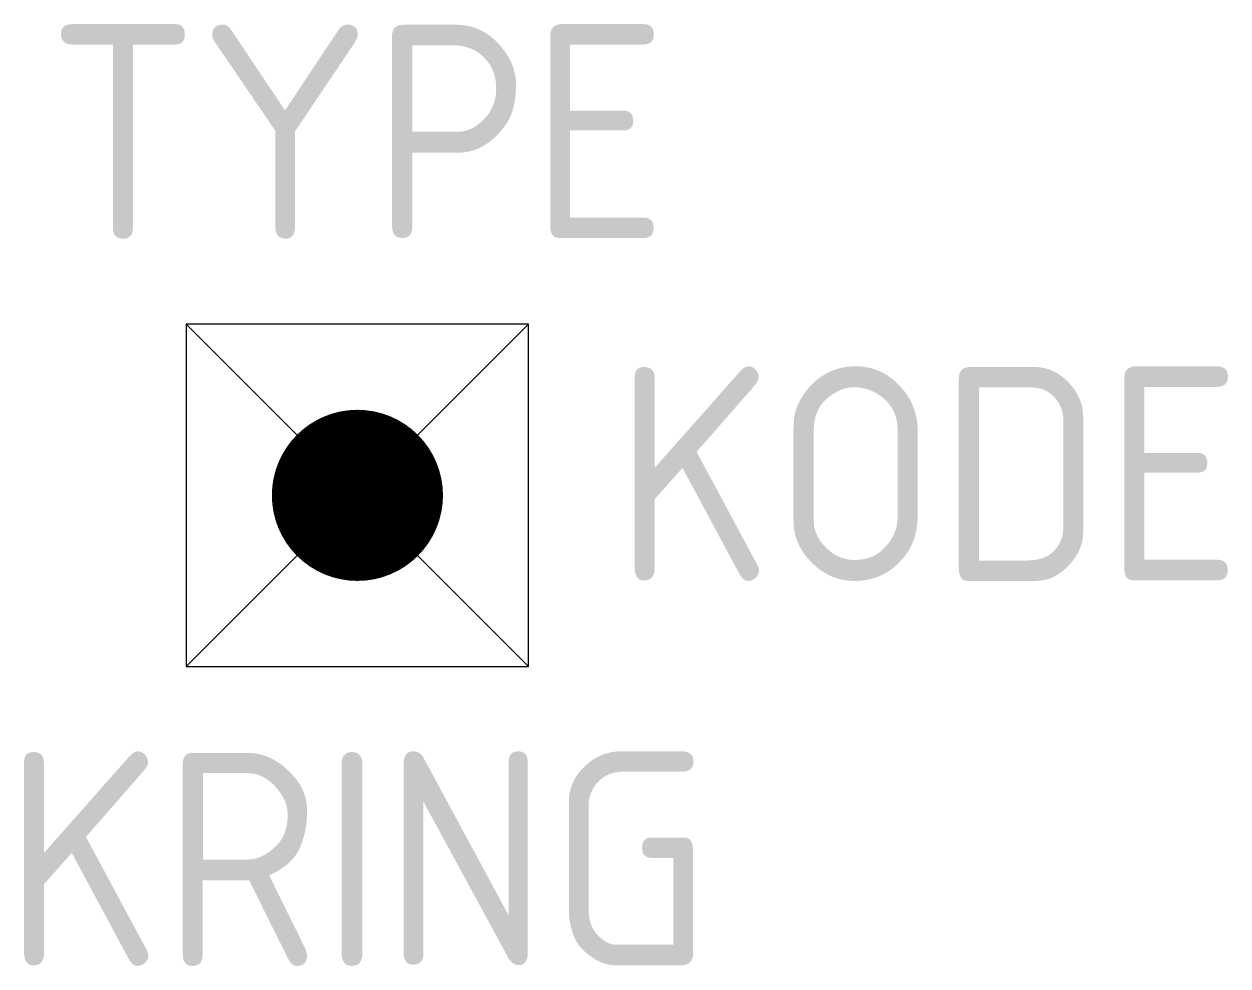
# Model space of a CAD drawing. Extents: x -3.9 to 10.2, y -5.5 to 5.5.
import ezdxf
from ezdxf.enums import TextEntityAlignment as Align

# ---------------------------------------------------------------- set-up
doc = ezdxf.new("R2010")
doc.units = 0
doc.layers.get('0').update_dxf_attribs({"linetype": 'CONTINUOUS'})
doc.styles.get("Standard").update_dxf_attribs({"font": 'iso8.shx'})

msp = doc.modelspace()

# ---------------------------------------------------------------- linework, layer by layer
for p, q in [((2, 2), (-2, 2)), ((-2, -2), (2, 2)), ((-2, 2), (2, -2)), ((-2, 2), (-2, -2)), ((2, -2), (2, 2)), ((-2, -2), (2, -2))]:
    msp.add_line(p, q)
at = {"const_width": 1}
msp.add_lwpolyline([(-0.5, 0, 1), (0.5, 0, 1)], format="xyb", close=True, dxfattribs=at)

# ---------------------------------------------------------------- texts
for tag, p in [('TYPE', (0, 3)), ('KRING', (0, -5.5))]:
    msp.add_attdef(tag, text='XXX', height=2.5).set_placement(p, align=Align.CENTER)
msp.add_attdef('KODE', (3, -1), 'XXX', height=2.5)

doc.saveas('drawing.dxf')
